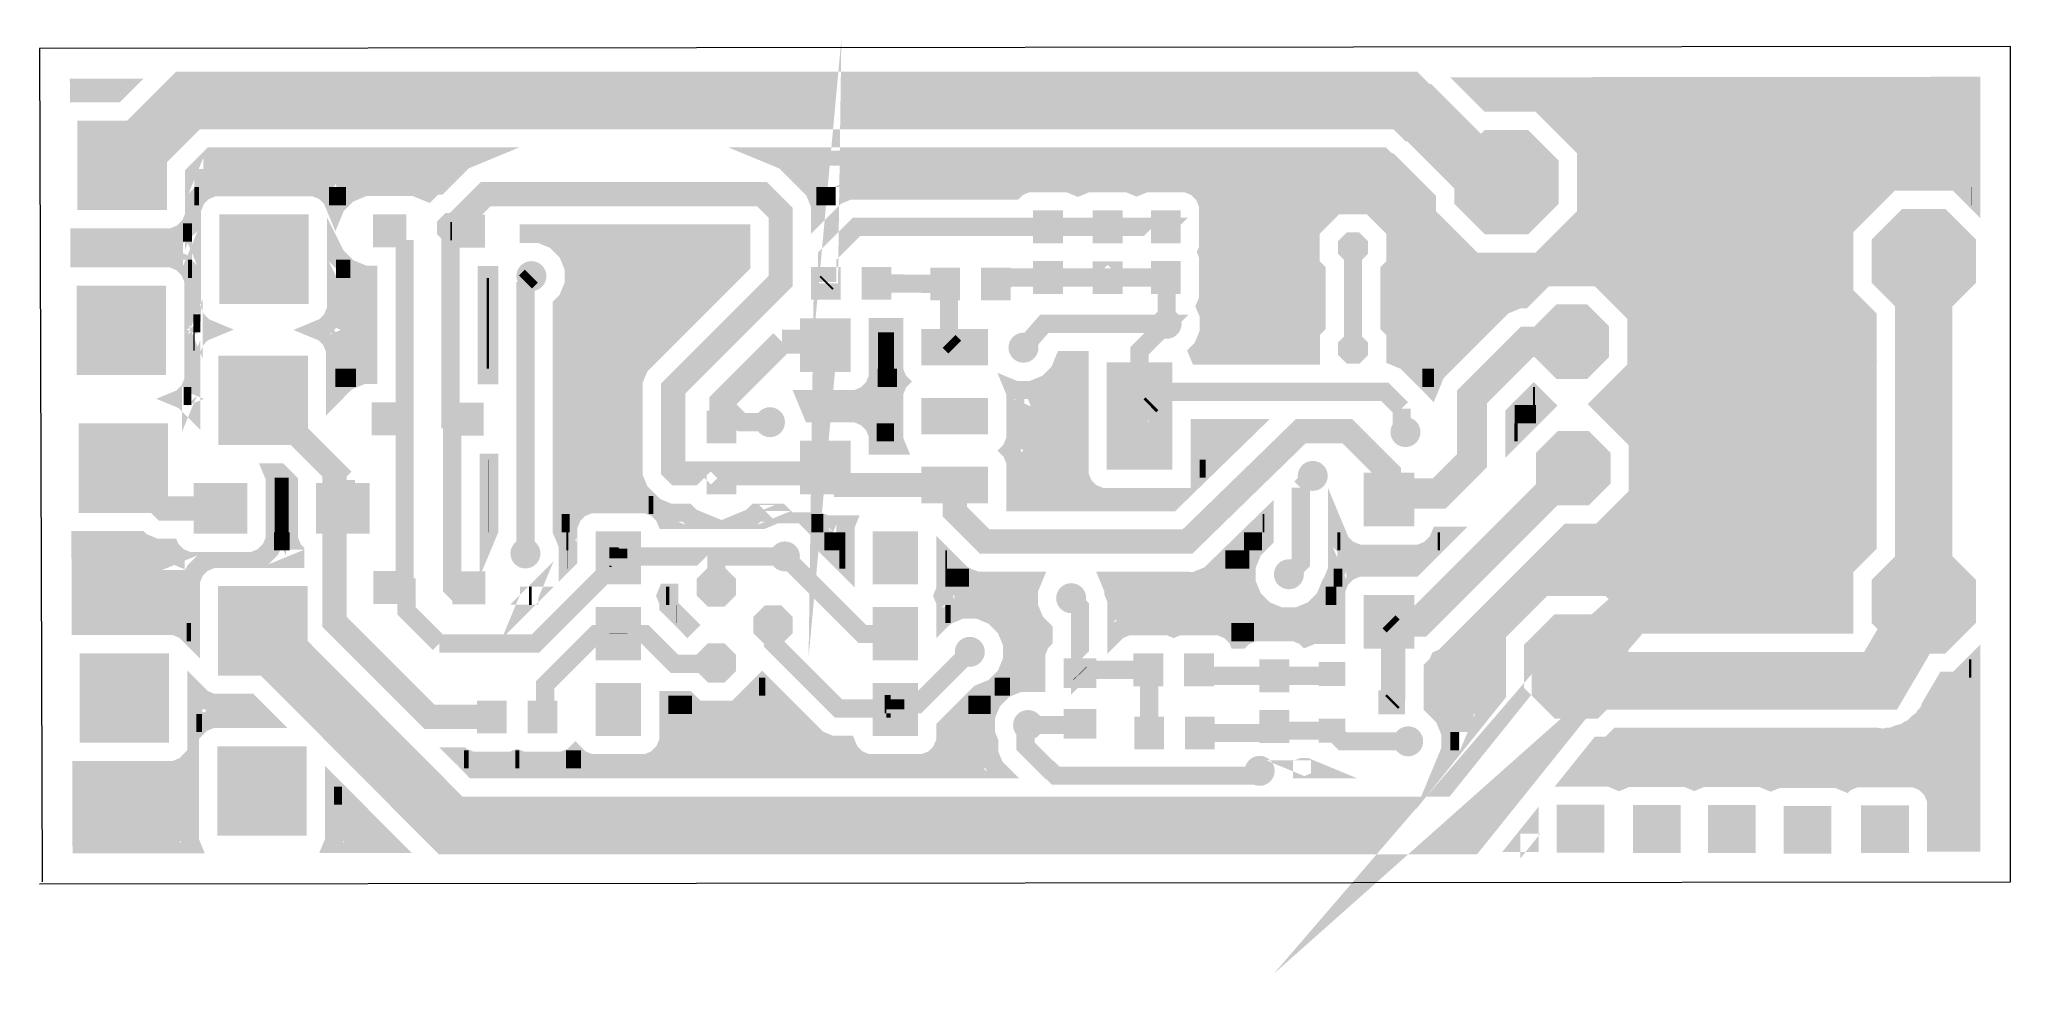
# Model space of a CAD drawing. Header units: millimetres. Extents: x 0.02 to 2.62, y 0.16 to 1.4.
import ezdxf

# ---------------------------------------------------------------- set-up
doc = ezdxf.new("R2010")
doc.units = ezdxf.units.MM
doc.layers.get('0').update_dxf_attribs({"linetype": 'CONTINUOUS', "lineweight": 0})
doc.layers.add('TRACTOR_BM', color=163, linetype='CONTINUOUS', lineweight=0)

# ---------------------------------------------------------------- blocks, each defined once
blk = doc.blocks.new('RECTANGLE_2')
blk.add_solid([(0.0196849606286, 0.0216549608625), (0.0196849606286, -0.0216549603589), (-0.0196849081029, 0.0216549608625), (-0.0196849081029, -0.0216549603589)])
blk = doc.blocks.new('RECTANGLE_4')
blk.add_solid([(0.0334649606163, 0.0354349608503), (0.0334649606163, -0.0354349603466), (-0.0334649080906, 0.0354349608503), (-0.0334649080906, -0.0354349603466)])
blk = doc.blocks.new('RECTANGLE_5')
blk.add_solid([(0.0440000262238, 0.0240000002305), (0.0440000262238, -0.0239999997269), (-0.0439999736981, 0.0240000002305), (-0.0439999736981, -0.0239999997269)])
blk = doc.blocks.new('RECTANGLE_6')
blk.add_solid([(0.0433049606076, 0.0708649345721), (0.0433049606076, -0.0708649340685), (-0.0433049080819, 0.0708649345721), (-0.0433049080819, -0.0708649340685)])
blk = doc.blocks.new('RECTANGLE_7')
blk.add_solid([(0.017714986877, 0.0157499739911), (0.017714986877, -0.0157499734875), (-0.0177149343513, 0.0157499739911), (-0.0177149343513, -0.0157499734875)])
blk = doc.blocks.new('RECTANGLE_8')
blk.add_solid([(0.0216549868735, 0.0196849346175), (0.0216549868735, -0.0196849341139), (-0.0216549343478, 0.0196849346175), (-0.0216549343478, -0.0196849341139)])
blk = doc.blocks.new('SQUARE_9')
blk.add_solid([(0.0590549868403, 0.0590549608293), (0.0590549868403, -0.0590549603257), (-0.0590549343146, 0.0590549608293), (-0.0590549343146, -0.0590549603257)])
blk = doc.blocks.new('CUSTOM_10')
for points in [[(-0.0259998687272, 0.0107695015546), (-0.0107694750399, 0.0259998952419), (0.0259999212529, 0.0107695015546), (0.0107695275656, 0.0259998952419)], [(-0.0259998687272, -0.010769501051), (-0.0259998687272, 0.0107695015546), (0.0259999212529, -0.010769501051), (0.0259999212529, 0.0107695015546)], [(-0.0107694750399, -0.0259998947382), (-0.0259998687272, -0.010769501051), (0.0107695275656, -0.0259998947382), (0.0259999212529, -0.010769501051)]]:
    blk.add_solid(points)
blk = doc.blocks.new('CUSTOM_13')
for points in [[(-0.0688998161957, 0.0285392653183), (-0.0285391863102, 0.0688998427103), (0.0688998687214, 0.0285392653183), (0.0285392913294, 0.0688998427103)], [(-0.0688998161957, 0.0285392128249), (-0.0688998161957, 0.0285392653183), (0.0688998687214, 0.0285392128249), (0.0688998687214, 0.0285392653183)], [(-0.0688998161957, -0.0285392123213), (-0.0688998161957, 0.0285392128249), (0.0688998687214, -0.0285392123213), (0.0688998687214, 0.0285392128249)], [(-0.0688997112088, -0.0285392648147), (-0.0688998161957, -0.0285392123213), (0.0688998687214, -0.0285392648147), (0.0688998687214, -0.0285392123213)], [(-0.0285392388037, -0.0688998422067), (-0.0688997112088, -0.0285392648147), (0.0285392388359, -0.0688998422067), (0.0688998687214, -0.0285392648147)]]:
    blk.add_solid(points)
blk = doc.blocks.new('CUSTOM_14')
for points in [[(-0.0492148293365, 0.0203855120447), (-0.0203854855301, 0.0492148558512), (0.0492148818622, 0.0203855120447), (0.0203854330689, 0.0492148558512)], [(-0.0492148293365, 0.0203854070579), (-0.0492148293365, 0.0203855120447), (0.0492148818622, 0.0203854070579), (0.0492148818622, 0.0203855120447)], [(-0.0492148293365, -0.0203854065542), (-0.0492148293365, 0.0203854070579), (0.0492148818622, -0.0203854065542), (0.0492148818622, 0.0203854070579)], [(-0.0492148293365, -0.0203855115411), (-0.0492148293365, -0.0203854065542), (0.0492148293688, -0.0203855115411), (0.0492148818622, -0.0203854065542)], [(-0.0203853805432, -0.0492148553475), (-0.0492148293365, -0.0203855115411), (0.0203855380558, -0.0492148553475), (0.0492148293688, -0.0203855115411)]]:
    blk.add_solid(points)
blk = doc.blocks.new('RECTANGLE_15')
blk.add_solid([(0.0299200262363, 0.0350400002207), (0.0299200262363, -0.0350399997171), (-0.0299199737106, 0.0350400002207), (-0.0299199737106, -0.0350399997171)])
blk = doc.blocks.new('RECTANGLE_16')
blk.add_solid([(0.0354349868613, 0.0334649346053), (0.0354349868613, -0.0334649341017), (-0.0354349343356, 0.0334649346053), (-0.0354349343356, -0.0334649341017)])
blk = doc.blocks.new('SQUARE_17')
blk.add_solid([(0.0315000262349, 0.0315000002239), (0.0315000262349, -0.0314999997202), (-0.0314999737092, 0.0315000002239), (-0.0314999737092, -0.0314999997202)])
blk = doc.blocks.new('ROUND_20')
h = blk.add_hatch(color=256)
edge = h.paths.add_edge_path(flags=0)
edge.add_arc((0, 0), 0.0198099737357, 0, 360)
blk = doc.blocks.new('CUSTOM_21')
for points in [[(-0.0198098949794, 0.008205564549), (-0.00820548554089, 0.0198099214941), (0.0198099475051, 0.008205564549), (0.00820559056003, 0.0198099214941)], [(-0.0198098949794, 0.00820551205556), (-0.0198098949794, 0.008205564549), (0.0198099475051, 0.00820551205556), (0.0198099475051, 0.008205564549)], [(-0.0198098949794, -0.00820551155192), (-0.0198098949794, 0.00820551205556), (0.0198099475051, -0.00820551155192), (0.0198099475051, 0.00820551205556)], [(-0.0198097899925, -0.00820556404536), (-0.0198098949794, -0.00820551155192), (0.0198099475051, -0.00820556404536), (0.0198099475051, -0.00820551155192)], [(-0.00820553803433, -0.0198099209904), (-0.0198097899925, -0.00820556404536), (0.00820553806659, -0.0198099209904), (0.0198099475051, -0.00820556404536)]]:
    blk.add_solid(points)

msp = doc.modelspace()

# ---------------------------------------------------------------- linework, layer by layer
at = {"layer": 'TRACTOR_BM'}
msp.add_lwpolyline([(0.01817, 0.28364), (2.62042999769, 0.286179999998), (2.62042999769, 1.38893999902), (0.01817, 1.38639999902), (0.0220000262433, 0.286179999998)], dxfattribs=at)
at = {"layer": 'TRACTOR_BM', "lineweight": 211}
for points, const_width in [([(1.05564002533, 0.994699999369), (1.05524002533, 0.990369973126), (1.05642002532, 1.0761999993)], 0.0319999999716), ([(0.128909999902, 1.23206997291), (0.214520026072, 1.31767999908), (1.8212099984, 1.31767999908), (1.83734999838, 1.3015399991), (1.83972002463, 1.3015399991), (1.93922002454, 1.20202997294), (1.95496999828, 1.20979999918)], 0.0759999999325), ([(0.12670002615, 1.33449999907), (0.0703499999537, 1.33444997282), (0.0703800262004, 1.32712997283), (0.119320026157, 1.32712997283), (0.12670002615, 1.33449999907)], 0.0239999999787), ([(1.94218999829, 0.533839999778), (1.94218999829, 0.613879999707), (2.00364002448, 0.675329973406), (2.09054002441, 0.675329973406), (2.14034002436, 0.625539999696), (2.40086002413, 0.625539999696), (2.40086002413, 0.699709973384), (2.43174999786, 0.730609973356), (2.43174999786, 1.03112997309), (2.40086002413, 1.06201999931), (2.40086002413, 1.14891999923), (2.46230002408, 1.21036997293), (2.549200024, 1.21036997293), (2.56842999774, 1.19114997295), (2.56842999774, 1.33688997282), (1.90966002457, 1.33623999907), (1.93120002455, 1.31469999908), (1.99842002449, 1.31469999908), (2.05986002443, 1.25324997289), (2.05986002443, 1.16634997297), (1.99842002449, 1.10490997302), (1.91152002457, 1.10490997302), (1.85006999837, 1.16634997297), (1.85006999837, 1.18652997295), (1.79946999842, 1.23712997291), (1.79544002467, 1.23879999915), (1.79056002467, 1.24367999915), (0.988080025386, 1.24367999915), (1.00146002537, 1.23813999915), (1.01608002536, 1.22350997292), (1.04088999909, 1.19870997294), (1.04880002533, 1.1795999992), (1.04880002533, 1.17062997297), (1.06970002531, 1.19151999919), (1.0873400253, 1.19882997294), (1.3053800251, 1.19882997294), (1.30954999885, 1.20299999918), (1.32278002509, 1.20848997293), (1.37646999879, 1.20848997293), (1.38910002503, 1.20325999918), (1.40152002502, 1.20839999918), (1.45520999872, 1.20839999918), (1.46672002496, 1.20363999918), (1.47848002495, 1.20850997293), (1.5321800249, 1.20850997293), (1.54540999864, 1.20302997294), (1.55552999864, 1.19290997295), (1.56102002488, 1.1796799992), (1.56102002488, 1.12204997301), (1.55908999863, 1.11739999926), (1.56102002488, 1.11274997302), (1.56102002488, 1.05511999932), (1.55714002488, 1.04576997308), (1.56206002488, 1.03389999933), (1.56206002488, 1.01168997311), (1.55356999864, 0.991179999372), (1.54738999864, 0.984999999377), (1.54904002489, 0.981029973134), (1.69666002476, 0.981029973134), (1.69666002476, 1.01299999935), (1.70432002475, 1.0206499731), (1.70432002475, 1.09264997304), (1.69650002476, 1.10045999927), (1.69650002476, 1.14669999923), (1.72920002473, 1.17938997296), (1.77542999844, 1.17938997296), (1.80812999841, 1.14669999923), (1.80812999841, 1.10045999927), (1.80030999842, 1.09264997304), (1.80030999842, 1.0209699731), (1.80828002466, 1.01299999935), (1.80828002466, 0.979249973136), (1.8216299984, 0.973719999387), (1.84368002463, 0.951679999407), (1.85470999837, 0.940639999417), (1.86192999836, 0.958059999401), (1.8776800246, 0.973809973141), (1.95052002453, 1.04664997308), (1.97110002451, 1.05516997307), (1.97668002451, 1.05516997307), (2.00588999824, 1.08438997304), (2.07648002442, 1.08438997304), (2.12640002437, 1.03446997309), (2.12640002437, 0.963879999396), (2.07920999817, 0.916689973191), (2.12836999813, 0.867539999482), (2.12836999813, 0.796949973298), (2.07844999817, 0.747029973342), (2.03714002445, 0.747029973342), (1.87250999835, 0.582409973488), (1.86632002461, 0.579839999737), (1.86374999836, 0.573629973496), (1.85746002461, 0.567339999748), (1.85746002461, 0.518229973545), (1.8724600246, 0.503229973558), (1.88096002459, 0.482719999823), (1.88096002459, 0.460509973596), (1.87844999835, 0.454459999848), (1.94218999829, 0.533839999778)], 0.0239999999787), ([(1.91068002457, 1.33522997282), (2.56842999774, 1.33522997282)], 0.0239999999787), ([(2.56842999774, 1.31123999909), (2.00186999824, 1.31123999909)], 0.0239999999787), ([(2.02586002446, 1.28725999911), (2.56842999774, 1.28725999911)], 0.0239999999787), ([(2.56842999774, 1.26326997288), (2.0498499982, 1.26326997288)], 0.0239999999787), ([(0.128909999902, 1.23206997291), (0.12742002615, 1.23206997291)], 0.0759999999325), ([(0.408929999653, 1.17628997296), (0.409740025899, 1.17823999921), (0.426000025885, 1.19449999919), (0.447249999619, 1.20329999918), (0.51386999956, 1.20329999918), (0.530760025792, 1.19630997294), (0.539669999537, 1.20521999918), (0.545060025779, 1.20521999918), (0.57798002575, 1.23813999915), (0.591349999491, 1.24367999915), (0.245169999798, 1.24367999915), (0.222480026065, 1.22097999917), (0.222480026065, 1.18126997296), (0.225100026063, 1.1875999992), (0.235220026054, 1.19772997294), (0.248460026042, 1.20320997294), (0.380889999678, 1.20320997294), (0.394120025913, 1.19772997294), (0.404249999657, 1.1875999992), (0.408929999653, 1.17628997296)], 0.0239999999787), ([(0.580749999501, 1.2392899729), (0.240780026049, 1.2392899729)], 0.0239999999787), ([(0.998680025376, 1.2392899729), (1.79494999842, 1.2392899729)], 0.0239999999787), ([(2.05986002443, 1.2392899729), (2.56842999774, 1.2392899729)], 0.0239999999787), ([(0.55514002577, 1.21529999917), (0.222480026065, 1.21529999917)], 0.0239999999787), ([(1.82130002465, 1.21529999917), (1.02428999911, 1.21529999917)], 0.0239999999787), ([(2.56842999774, 1.21529999917), (2.05986002443, 1.21529999917)], 0.0239999999787), ([(0.222480026065, 1.19131999919), (0.228809999813, 1.19131999919)], 0.0239999999787), ([(0.400529999661, 1.19131999919), (0.422809999641, 1.19131999919)], 0.0239999999787), ([(0.562789999516, 1.14499999924), (0.562789999516, 1.14940997298), (0.607429999477, 1.19405999919), (0.9720000254, 1.19405999919), (0.996800025378, 1.16924997297), (0.996800025378, 1.07948997305), (0.854680025504, 0.93735999942), (0.854680025504, 0.831059999514), (0.860329999252, 0.825409973272), (0.924529999195, 0.825409973272), (0.918629999201, 0.819509973278), (0.916800025449, 0.817679999526)], 0.0319999999716), ([(1.04394999909, 1.19131999919), (1.06948999907, 1.19131999919)], 0.0239999999787), ([(1.84528002462, 1.19131999919), (1.55618999863, 1.19131999919)], 0.0239999999787), ([(2.05986002443, 1.19131999919), (2.44324999785, 1.19131999919)], 0.0239999999787), ([(2.56842999774, 1.19131999919), (2.56826002398, 1.19131999919)], 0.0239999999787), ([(1.56102002488, 1.16732997297), (1.71712999849, 1.16732997297)], 0.0239999999787), ([(1.78750002468, 1.16732997297), (1.85006999837, 1.16732997297)], 0.0239999999787), ([(2.41926002411, 1.16732997297), (2.05986002443, 1.16732997297)], 0.0239999999787), ([(0.219620026068, 1.15894997298), (0.21700002607, 1.15261999923), (0.206869999832, 1.14249999924), (0.193640026091, 1.13701999924), (0.0710400261998, 1.13701999924), (0.0711400261997, 1.10922997302), (0.192649999845, 1.10922997302), (0.20588002608, 1.10374997303), (0.216000026071, 1.09362997303), (0.219620026068, 1.08489999929), (0.219620026068, 1.15894997298)], 0.0239999999787), ([(0.219620026068, 1.14334997299), (0.207720026078, 1.14334997299)], 0.0239999999787), ([(0.445280025868, 0.955269973157), (0.42402999964, 0.946469973165), (0.4086200259, 0.931049973178), (0.4086200259, 0.987979999375), (0.403129999658, 1.00120997312), (0.393009999667, 1.01133999935), (0.384829999674, 1.0147299731), (0.394120025913, 1.01857999935), (0.404249999657, 1.02869999934), (0.409729999652, 1.04193999933), (0.409729999652, 1.11276997302), (0.409740025899, 1.11274997302), (0.426000025885, 1.09647999928), (0.447249999619, 1.08767999929), (0.452400025861, 1.08767999929), (0.452400025861, 0.955269973157), (0.445280025868, 0.955269973157)], 0.0239999999787), ([(0.50236999957, 1.14548997299), (0.458749999609, 1.14548997299)], 0.0436199999613), ([(0.500400025819, 0.897459999455), (0.500400025819, 1.14548997299), (0.50236999957, 1.14548997299)], 0.0239999999787), ([(0.606409999478, 1.14499999924), (0.562789999516, 1.14499999924)], 0.0436199999613), ([(0.560820025765, 1.14499999924), (0.560820025765, 0.896959999455), (0.563180025763, 0.896959999455), (0.563180025763, 0.674129973407), (0.575540025752, 0.661769973418)], 0.0239999999787), ([(0.560820025765, 1.14499999924), (0.562789999516, 1.14499999924)], 0.0239999999787), ([(0.715609999381, 0.730749973356), (0.715609999381, 0.711059999621), (0.71650999938, 0.71195999962), (0.71650999938, 0.755939999581), (0.721989999375, 0.769169973322), (0.732120025613, 0.77929999956), (0.745349999354, 0.784779999555), (0.819520025535, 0.784779999555), (0.832749999277, 0.77929999956), (0.842869999268, 0.769169973322), (0.845140025513, 0.763709973327), (0.887300025475, 0.763709973327), (0.878549999236, 0.767329973324), (0.872469999242, 0.773409973318), (0.849980025508, 0.773409973318), (0.830869999278, 0.781329973311), (0.82522002553, 0.786979999553), (0.810589999296, 0.801609973293), (0.80268002555, 0.820719999523), (0.80268002555, 0.947709973164), (0.810589999296, 0.966819999393), (0.944800025424, 1.10102997303), (0.944800025424, 1.14205999924), (0.664220025673, 1.14205999924), (0.664220025673, 1.14159999924), (0.678769999414, 1.14159999924), (0.699280025642, 1.13309999925), (0.714980025628, 1.11739999926), (0.723480025621, 1.09688997303), (0.723480025621, 1.07468997305), (0.714980025628, 1.05416997307), (0.707800025634, 1.04697999932), (0.707800025634, 0.749599999586), (0.715609999381, 0.730749973356)], 0.0239999999787), ([(1.05822002532, 1.07799999929), (1.05822002532, 1.11216997302), (1.09688999904, 1.15082997298), (1.34962999882, 1.15082997298), (1.34970999882, 1.15074997298), (1.42836999875, 1.15074997298), (1.42848002499, 1.15085999923), (1.50532999868, 1.15085999923), (1.50522002493, 1.15074997298)], 0.0239999999787), ([(1.42828999875, 1.15082997298), (1.42836999875, 1.15074997298)], 0.0239999999787), ([(1.56102002488, 1.14334997299), (1.69650002476, 1.14334997299)], 0.0239999999787), ([(1.8730800246, 1.14334997299), (1.80812999841, 1.14334997299)], 0.0239999999787), ([(2.03686002445, 1.14334997299), (2.40086002413, 1.14334997299)], 0.0239999999787), ([(0.219620026068, 1.11935999926), (0.0711000261997, 1.11935999926)], 0.0239999999787), ([(0.944800025424, 1.11935999926), (0.71302002563, 1.11935999926)], 0.0239999999787), ([(1.69650002476, 1.11935999926), (1.55990002488, 1.11935999926)], 0.0239999999787), ([(1.75230999846, 1.12357999925), (1.75230999846, 1.00003999936), (1.75246999846, 0.989879999373)], 0.0239999999787), ([(1.80812999841, 1.11935999926), (1.89706002458, 1.11935999926)], 0.0239999999787), ([(2.50574999779, 1.10546997302), (2.50574999779, 0.656259999669), (2.47818999782, 0.601429973471), (2.44876999784, 0.551539999762), (2.02582999822, 0.551539999762)], 0.0759999999325), ([(2.40086002413, 1.11935999926), (2.01286999823, 1.11935999926)], 0.0239999999787), ([(0.214249999826, 1.09537999928), (0.219620026068, 1.09537999928)], 0.0239999999787), ([(0.428680025882, 1.09537999928), (0.409729999652, 1.09537999928)], 0.0239999999787), ([(0.608820025722, 0.954779999404), (0.61180002572, 0.954779999404), (0.61180002572, 1.08717999929), (0.608820025722, 1.08717999929), (0.608820025722, 0.954779999404)], 0.0239999999787), ([(0.659800025677, 1.07790997305), (0.667669999423, 1.08578997304)], 0.0239999999787), ([(0.723480025621, 1.09537999928), (0.939149999182, 1.09537999928)], 0.0239999999787), ([(1.50624999868, 1.02279999934), (1.50624999868, 1.08300997304), (1.50532999868, 1.08392997304), (1.42848002499, 1.08392997304), (1.42836999875, 1.08381999929), (1.42828999875, 1.08389999929), (1.34962999882, 1.08389999929), (1.34970999882, 1.08381999929), (1.30038002511, 1.08381999929), (1.28082999888, 1.07540997305)], 0.0239999999787), ([(1.56102002488, 1.09537999928), (1.70158999851, 1.09537999928)], 0.0239999999787), ([(2.40086002413, 1.09537999928), (1.80304002466, 1.09537999928)], 0.0239999999787), ([(0.409729999652, 1.07138997305), (0.452400025861, 1.07138997305)], 0.0239999999787), ([(0.608820025722, 1.07138997305), (0.61180002572, 1.07138997305)], 0.0239999999787), ([(0.659800025677, 1.07790997305), (0.659800025677, 0.719649973366)], 0.0239999999787), ([(0.915169999204, 1.07138997305), (0.722120025622, 1.07138997305)], 0.0239999999787), ([(1.05822002532, 1.07799999929), (1.05642002532, 1.0761999993)], 0.0239999999787), ([(1.21902002518, 0.999529973118), (1.21902002518, 1.07028997305), (1.21390002519, 1.07540997305), (1.12334999902, 1.0761999993)], 0.0239999999787), ([(1.56102002488, 1.07138997305), (1.70432002475, 1.07138997305)], 0.0239999999787), ([(1.80030999842, 1.07138997305), (1.99288999825, 1.07138997305)], 0.0239999999787), ([(2.08948002441, 1.07138997305), (2.40086002413, 1.07138997305)], 0.0239999999787), ([(0.221480026066, 1.03742997308), (0.221480026066, 0.995169973122), (0.223989999817, 1.00120997312), (0.234109999808, 1.01133999935), (0.2434099998, 1.0151899731), (0.235220026054, 1.01857999935), (0.225100026063, 1.02869999934), (0.221480026066, 1.03742997308)], 0.0239999999787), ([(0.452400025861, 1.04740997308), (0.409729999652, 1.04740997308)], 0.0239999999787), ([(0.61180002572, 1.04740997308), (0.608820025722, 1.04740997308)], 0.0239999999787), ([(0.708220025634, 1.04740997308), (0.891180025472, 1.04740997308)], 0.0239999999787), ([(1.70432002475, 1.04740997308), (1.55782002488, 1.04740997308)], 0.0239999999787), ([(1.95234002453, 1.04740997308), (1.80030999842, 1.04740997308)], 0.0239999999787), ([(2.41546999787, 1.04740997308), (2.11346002439, 1.04740997308)], 0.0239999999787), ([(0.221480026066, 1.02341999934), (0.230380026058, 1.02341999934)], 0.0239999999787), ([(0.398960025909, 1.02341999934), (0.452400025861, 1.02341999934)], 0.0239999999787), ([(0.608820025722, 1.02341999934), (0.61180002572, 1.02341999934)], 0.0239999999787), ([(0.867200025493, 1.02341999934), (0.707800025634, 1.02341999934)], 0.0239999999787), ([(0.998380025376, 0.999169973118), (0.918629999201, 0.919419999436), (0.918629999201, 0.886439999465), (0.916800025449, 0.88460997322)], 0.0319999999716), ([(1.04828999909, 0.983429973132), (1.05564002533, 0.994699999369), (1.05116999908, 0.999169973118), (0.998380025376, 0.999169973118)], 0.0319999999716), ([(1.12510002526, 0.861999999487), (1.14980002524, 0.861999999487), (1.146549999, 0.86983999948), (1.146549999, 0.932159999424), (1.15202999899, 0.945399999412), (1.15314002524, 0.946499999412), (1.15202999899, 0.947609973164), (1.146549999, 0.960839999399), (1.146549999, 1.0185499731), (1.12510002526, 1.0185499731), (1.12510002526, 0.95210997316), (1.11962002527, 0.938879999418), (1.10948999903, 0.928749973181), (1.09626002529, 0.923269973185), (1.0304499991, 0.923269973185), (1.03812999909, 0.904719999449), (1.09626002529, 0.904719999449), (1.10948999903, 0.899239999453), (1.11962002527, 0.889109973216), (1.12510002526, 0.875879999474), (1.12510002526, 0.861999999487)], 0.0239999999787), ([(1.47056002496, 0.922399999433), (1.47056002496, 0.987099999375), (1.50624999868, 1.02279999934), (1.34482999882, 1.02279999934), (1.31728002509, 0.991299999372)], 0.0239999999787), ([(1.56206002488, 1.02341999934), (1.70432002475, 1.02341999934)], 0.0239999999787), ([(1.79976002466, 0.790869973303), (1.80766999841, 0.798779999543), (1.86608999836, 0.798779999543), (1.90940002457, 0.842089973257), (1.90940002457, 0.926339999429), (1.9822400245, 0.999169973118), (2.0411899982, 0.999169973118)], 0.0399999999645), ([(1.80030999842, 1.02341999934), (1.92728999831, 1.02341999934)], 0.0239999999787), ([(2.12640002437, 1.02341999934), (2.43174999786, 1.02341999934)], 0.0239999999787), ([(0.223249999818, 0.999439999364), (0.221480026066, 0.999439999364)], 0.0239999999787), ([(0.452400025861, 0.999439999364), (0.403869999658, 0.999439999364)], 0.0239999999787), ([(0.61180002572, 0.999439999364), (0.608820025722, 0.999439999364)], 0.0239999999787), ([(0.707800025634, 0.999439999364), (0.843209999268, 0.999439999364)], 0.0239999999787), ([(1.146549999, 0.999439999364), (1.12510002526, 0.999439999364)], 0.0239999999787), ([(1.21902002518, 0.999529973118), (1.22654999893, 0.991999999371)], 0.0239999999787), ([(1.69666002476, 0.999439999364), (1.55698999863, 0.999439999364)], 0.0239999999787), ([(1.90330002457, 0.999439999364), (1.80828002466, 0.999439999364)], 0.0239999999787), ([(2.43174999786, 0.999439999364), (2.12640002437, 0.999439999364)], 0.0239999999787), ([(2.02582999822, 0.551539999762), (2.0470899982, 0.570429973499), (2.02632999822, 0.54630997352), (2.02632999822, 0.520429973543), (1.89798002458, 0.360589973685), (0.560980025765, 0.360589973685), (0.321209999731, 0.601539999718), (0.321209999731, 0.609289973464), (0.313120025985, 0.617379999704)], 0.0759999999325), ([(0.4086200259, 0.975449973139), (0.452400025861, 0.975449973139)], 0.0239999999787), ([(0.436089999629, 0.95146997316), (0.4086200259, 0.95146997316)], 0.0239999999787), ([(0.608820025722, 0.975449973139), (0.61180002572, 0.975449973139)], 0.0239999999787), ([(0.819229999289, 0.975449973139), (0.707800025634, 0.975449973139)], 0.0239999999787), ([(0.707800025634, 0.95146997316), (0.804229999302, 0.95146997316)], 0.0239999999787), ([(1.15042999899, 0.95146997316), (1.12482999902, 0.95146997316)], 0.0239999999787), ([(1.12510002526, 0.975449973139), (1.146549999, 0.975449973139)], 0.0239999999787), ([(1.39124999878, 0.974799999386), (1.3708499988, 0.974799999386), (1.3645899988, 0.9596799994), (1.34888999882, 0.943979999414), (1.32838002508, 0.935489973175), (1.30616999886, 0.935489973175), (1.30496999886, 0.935989973174), (1.30654999886, 0.932159999424), (1.30654999886, 0.86983999948), (1.30106999886, 0.856609973245), (1.29996002511, 0.855499999492), (1.30106999886, 0.854399999493), (1.30654999886, 0.841159999505), (1.30654999886, 0.787389973306), (1.51268002492, 0.787389973306), (1.51960002491, 0.794139999547), (1.42008999876, 0.794139999547), (1.40686002501, 0.799619999542), (1.39672999878, 0.809739999533), (1.39124999878, 0.822979999521), (1.39124999878, 0.974799999386)], 0.0239999999787), ([(1.35636999881, 0.95146997316), (1.39124999878, 0.95146997316)], 0.0239999999787), ([(1.81746002465, 0.975449973139), (1.87932002459, 0.975449973139)], 0.0239999999787), ([(1.85920002461, 0.95146997316), (1.84388999838, 0.95146997316)], 0.0239999999787), ([(2.43174999786, 0.95146997316), (2.11398999814, 0.95146997316)], 0.0239999999787), ([(2.12640002437, 0.975449973139), (2.43174999786, 0.975449973139)], 0.0239999999787), ([(0.218509999822, 0.94076997317), (0.216000026071, 0.934729973175), (0.20588002608, 0.924599999431), (0.203860026082, 0.923769973185), (0.208509999831, 0.921839999433), (0.218509999822, 0.911849973196), (0.218509999822, 0.94076997317)], 0.0239999999787), ([(0.218509999822, 0.927479999428), (0.208749999831, 0.927479999428)], 0.0239999999787), ([(0.418849999644, 0.81646997328), (0.407829999654, 0.827499999517), (0.313560025984, 0.921759999433)], 0.0319999999716), ([(0.80268002555, 0.927479999428), (0.707800025634, 0.927479999428)], 0.0239999999787), ([(1.10642002528, 0.927479999428), (1.146549999, 0.927479999428)], 0.0239999999787), ([(1.39124999878, 0.927479999428), (1.30654999886, 0.927479999428)], 0.0239999999787), ([(1.8164899984, 0.910979999443), (1.79444002467, 0.933029973177), (1.49720002493, 0.933029973177), (1.48408002495, 0.919919999435), (1.48408002495, 0.914529973193), (1.47056002496, 0.900999999452), (1.47056002496, 0.922399999433), (1.47646002495, 0.916499999438)], 0.0239999999787), ([(1.99104999825, 0.928799999427), (1.96540002452, 0.90313999945), (1.96540002452, 0.874999999475), (2.00512999824, 0.91471999944), (1.99104999825, 0.928799999427)], 0.0239999999787), ([(1.9897400245, 0.927479999428), (1.99236999825, 0.927479999428)], 0.0239999999787), ([(2.09000002441, 0.927479999428), (2.43174999786, 0.927479999428)], 0.0239999999787), ([(0.456780025857, 0.897459999455), (0.500400025819, 0.897459999455)], 0.0436199999613), ([(0.560820025765, 0.896959999455), (0.604440025726, 0.896959999455)], 0.0436199999613), ([(0.707800025634, 0.903489973203), (0.80268002555, 0.903489973203)], 0.0239999999787), ([(0.918629999201, 0.919419999436), (0.945180025424, 0.892869973212), (0.982629999144, 0.892869973212)], 0.0239999999787), ([(1.146549999, 0.903489973203), (1.09922002529, 0.903489973203)], 0.0239999999787), ([(1.30654999886, 0.903489973203), (1.39124999878, 0.903489973203)], 0.0239999999787), ([(1.48408002495, 0.914529973193), (1.48684002494, 0.917279999437)], 0.0239999999787), ([(1.8216099984, 0.879879999471), (1.8164899984, 0.884999999466), (1.8164899984, 0.910979999443)], 0.0239999999787), ([(1.99390002449, 0.903489973203), (1.96574999827, 0.903489973203)], 0.0239999999787), ([(2.43174999786, 0.903489973203), (2.09240999816, 0.903489973203)], 0.0239999999787), ([(0.546020025778, 0.600749973472), (0.502760025816, 0.64399999968), (0.502760025816, 0.674629973406), (0.500400025819, 0.674629973406), (0.500400025819, 0.897459999455)], 0.0239999999787), ([(0.80268002555, 0.879509973224), (0.707800025634, 0.879509973224)], 0.0239999999787), ([(1.06710999907, 0.809999999533), (1.22654999893, 0.809999999533), (1.22654999893, 0.774939999564), (1.26608999889, 0.735389973352), (1.53380999865, 0.735389973352), (1.68342002477, 0.88105999947), (1.74482999847, 0.88105999947), (1.79976002466, 0.826139999518), (1.79976002466, 0.790869973303)], 0.0319999999716), ([(1.12360002527, 0.879509973224), (1.146549999, 0.879509973224)], 0.0239999999787), ([(1.39124999878, 0.879509973224), (1.30654999886, 0.879509973224)], 0.0239999999787), ([(1.54986002489, 0.823599999521), (1.54986002489, 0.885029973219), (1.61294999858, 0.885029973219), (1.54986002489, 0.823599999521)], 0.0239999999787), ([(1.60728002484, 0.879509973224), (1.54986002489, 0.879509973224)], 0.0239999999787), ([(1.96540002452, 0.879509973224), (1.96990999827, 0.879509973224)], 0.0239999999787), ([(2.11640002438, 0.879509973224), (2.43174999786, 0.879509973224)], 0.0239999999787), ([(0.707800025634, 0.855519999492), (0.80268002555, 0.855519999492)], 0.0239999999787), ([(1.29998002511, 0.855519999492), (1.39124999878, 0.855519999492)], 0.0239999999787), ([(1.54986002489, 0.855519999492), (1.58264999861, 0.855519999492)], 0.0239999999787), ([(2.43174999786, 0.855519999492), (2.12836999813, 0.855519999492)], 0.0239999999787), ([(0.257429999788, 0.779089973313), (0.182229999854, 0.779089973313), (0.129060026148, 0.832269973266)], 0.0319999999716), ([(0.306789999744, 0.712429973373), (0.3558299997, 0.712429973373), (0.3558299997, 0.722309973364), (0.35290002595, 0.725239999608), (0.347420025954, 0.738469973349), (0.347420025954, 0.814369973282), (0.335080025965, 0.826709973271), (0.325969999727, 0.826709973271), (0.328869999724, 0.819719999524), (0.328869999724, 0.738469973349), (0.323389999729, 0.725239999608), (0.313260025985, 0.71510997337), (0.306789999744, 0.712429973373)], 0.0239999999787), ([(0.407829999654, 0.827499999517), (0.407829999654, 0.629089973447), (0.533129999543, 0.503789973558), (0.615440025716, 0.503789973558)], 0.0319999999716), ([(0.61180002572, 0.749599999586), (0.61180002572, 0.83914997326), (0.61118002572, 0.83914997326), (0.61118002572, 0.748119999588), (0.61180002572, 0.749599999586)], 0.0239999999787), ([(0.61180002572, 0.831539999514), (0.61118002572, 0.831539999514)], 0.0239999999787), ([(0.80268002555, 0.831539999514), (0.707800025634, 0.831539999514)], 0.0239999999787), ([(0.91562002545, 0.816499999527), (0.918629999201, 0.819509973278), (0.916129999203, 0.822009973275)], 0.0319999999716), ([(0.924529999195, 0.825409973272), (1.04776002533, 0.825409973272), (1.05564002533, 0.833289973265)], 0.0319999999716), ([(1.06710999907, 0.809999999533), (1.05564002533, 0.833289973265)], 0.0239999999787), ([(1.39124999878, 0.831539999514), (1.30654999886, 0.831539999514)], 0.0239999999787), ([(1.54986002489, 0.831539999514), (1.55802002488, 0.831539999514)], 0.0239999999787), ([(1.68342002477, 0.806259999536), (1.69916999851, 0.822009973275)], 0.0239999999787), ([(2.0431499982, 0.832239999513), (1.84078999838, 0.629879999693), (1.80018999842, 0.629879999693), (1.79976002466, 0.629449973446)], 0.0399999999645), ([(2.12836999813, 0.831539999514), (2.43174999786, 0.831539999514)], 0.0239999999787), ([(0.347420025954, 0.807549973288), (0.328869999724, 0.807549973288)], 0.0239999999787), ([(0.418849999644, 0.81646997328), (0.418849999644, 0.779089973313)], 0.0319999999716), ([(0.61180002572, 0.807549973288), (0.61118002572, 0.807549973288)], 0.0239999999787), ([(0.707800025634, 0.807549973288), (0.808129999299, 0.807549973288)], 0.0239999999787), ([(1.30654999886, 0.807549973288), (1.39892002502, 0.807549973288)], 0.0239999999787), ([(1.68342002477, 0.806259999536), (1.68342002477, 0.707829973377), (1.66766999854, 0.692089973391)], 0.0239999999787), ([(2.43174999786, 0.807549973288), (2.12836999813, 0.807549973288)], 0.0239999999787), ([(0.328869999724, 0.783569973309), (0.347420025954, 0.783569973309)], 0.0239999999787), ([(0.61180002572, 0.783569973309), (0.61118002572, 0.783569973309)], 0.0239999999787), ([(0.742429999357, 0.783569973309), (0.707800025634, 0.783569973309)], 0.0239999999787), ([(0.822440025533, 0.783569973309), (0.82862999928, 0.783569973309)], 0.0239999999787), ([(0.99758999913, 0.771519999567), (0.995700025379, 0.773409973318), (0.964780025406, 0.773409973318), (0.958709999165, 0.767329973324), (0.949949999173, 0.763709973327), (0.9723600254, 0.763709973327), (0.991209999136, 0.771519999567), (0.99758999913, 0.771519999567)], 0.0239999999787), ([(1.72278999849, 0.679329973402), (1.71498002474, 0.660469973419), (1.69928002475, 0.644769973433), (1.67876999853, 0.636279999687), (1.65656999855, 0.636279999687), (1.63604999856, 0.644769973433), (1.62036002482, 0.660469973419), (1.61186002483, 0.680979999647), (1.61186002483, 0.703189973381), (1.62036002482, 0.723699999609), (1.63542002481, 0.738759999596), (1.63542002481, 0.761749973329), (1.57032999862, 0.698379999632), (1.56326999863, 0.691309973391), (1.56292999863, 0.691169973391), (1.56268002488, 0.690919999638), (1.55338999864, 0.687219999642), (1.54414999865, 0.683389973398), (1.54378999865, 0.683389973398), (1.54346002489, 0.683259999645), (1.5334600249, 0.683389973398), (1.43122999875, 0.683389973398), (1.43608002499, 0.671689973409), (1.43608002499, 0.667689973412), (1.43986999874, 0.658539999667), (1.43986999874, 0.616049973458), (1.44194999874, 0.618129973456), (1.45518002497, 0.623609973451), (1.50886999868, 0.623609973451), (1.51548999867, 0.620869973454), (1.52210999866, 0.623609973451), (1.57580002486, 0.623609973451), (1.58902999861, 0.618129973456), (1.59916002484, 0.608009973465), (1.59996002484, 0.606089973467), (1.60430999859, 0.606089973467), (1.60848999859, 0.61025999971), (1.62172002482, 0.615739999705), (1.67540999853, 0.615739999705), (1.68864002476, 0.61025999971), (1.69050002476, 0.608399999712), (1.69966999851, 0.612199999708), (1.73030002473, 0.612199999708), (1.73030002473, 0.672039999655), (1.73578002472, 0.685279999643), (1.74590002471, 0.695399999634), (1.7591400247, 0.70087999963), (1.83260002464, 0.70087999963), (1.87448999835, 0.742779999592), (1.86694999836, 0.742779999592), (1.86374999836, 0.735039999599), (1.85362002462, 0.724919999608), (1.84038999838, 0.719439999613), (1.7591400247, 0.719439999613), (1.74590002471, 0.724919999608), (1.73578002472, 0.735039999599), (1.73142002473, 0.745569973343), (1.73142002473, 0.698289973385), (1.72410999849, 0.680639999648), (1.72278999849, 0.679329973402)], 0.0239999999787), ([(2.11498999814, 0.783569973309), (2.43174999786, 0.783569973309)], 0.0239999999787), ([(0.347420025954, 0.759579999577), (0.328869999724, 0.759579999577)], 0.0239999999787), ([(0.61180002572, 0.759579999577), (0.61118002572, 0.759579999577)], 0.0239999999787), ([(0.707800025634, 0.759579999577), (0.718020025625, 0.759579999577)], 0.0239999999787), ([(1.0822600253, 0.70364997338), (1.0822600253, 0.755939999581), (1.08310999905, 0.757999999579), (1.05676999908, 0.757999999579), (1.04746999909, 0.761849973329), (1.03510002534, 0.761849973329), (1.04962999908, 0.747319999588), (1.05744002532, 0.728469973358), (1.0822600253, 0.70364997338)], 0.0239999999787), ([(1.05294999908, 0.759579999577), (1.0373699991, 0.759579999577)], 0.0239999999787), ([(1.63318999857, 0.759579999577), (1.63542002481, 0.759579999577)], 0.0239999999787), ([(2.43174999786, 0.759579999577), (2.09100002441, 0.759579999577)], 0.0239999999787), ([(0.218069999823, 0.61013999971), (0.218069999823, 0.683589973398), (0.223549999818, 0.696829973386), (0.233669999809, 0.706949973377), (0.24014002605, 0.709629973375), (0.214840026072, 0.709629973375), (0.201609999837, 0.71510997337), (0.191480026093, 0.725239999608), (0.190709999847, 0.72708997336), (0.171889999864, 0.72708997336), (0.152780026127, 0.735009973353), (0.150580026129, 0.737209973351), (0.0724299999518, 0.737209973351), (0.0728299999515, 0.623859999698), (0.196589999842, 0.623859999698), (0.20982999983, 0.618379999703), (0.218069999823, 0.61013999971)], 0.0239999999787), ([(0.152189999881, 0.735599999599), (0.0724400261985, 0.735599999599)], 0.0239999999787), ([(0.327680025972, 0.735599999599), (0.348609999707, 0.735599999599)], 0.0239999999787), ([(1.27802002513, 0.637039999686), (1.29372002511, 0.6213399997), (1.30222002511, 0.600829973472), (1.30222002511, 0.578619999738), (1.29372002511, 0.55810997351), (1.27802002513, 0.542409973524), (1.2591699989, 0.534599999777), (1.21410002518, 0.489539999817), (1.21410002518, 0.471539999833), (1.20862002519, 0.458309973598), (1.19848999895, 0.448179999854), (1.18526002521, 0.442699999859), (1.11110002528, 0.442699999859), (1.09786999904, 0.448179999854), (1.0877400253, 0.458309973598), (1.08416999905, 0.466919999837), (1.06362999907, 0.466919999837), (1.04598999909, 0.474229973584), (0.972249999153, 0.547969973519), (0.937449999184, 0.513159999796), (0.886080025476, 0.513159999796), (0.873260025488, 0.525979999785), (0.848349999263, 0.525979999785), (0.848349999263, 0.471539999833), (0.842869999268, 0.458309973598), (0.832749999277, 0.448179999854), (0.819520025535, 0.442699999859), (0.745349999354, 0.442699999859), (0.732120025613, 0.448179999854), (0.725560025619, 0.454739999848), (0.722440025621, 0.451619999851), (0.709209999386, 0.446139999856), (0.655520025681, 0.446139999856), (0.648900025687, 0.448879999853), (0.642280025693, 0.446139999856), (0.588589999494, 0.446139999856), (0.575360025752, 0.451619999851), (0.575189999505, 0.451789973604), (0.574620025753, 0.451789973604), (0.591729999491, 0.434589973619), (1.28286999888, 0.434589973619), (1.27934002513, 0.438129973616), (1.27202999889, 0.4557699736), (1.27202999889, 0.471119999834), (1.26752002514, 0.482019999824), (1.26752002514, 0.504219999804), (1.27600999888, 0.524729973539), (1.29170999887, 0.540429973525), (1.31222999885, 0.548929973518), (1.33422002508, 0.548929973518), (1.33422002508, 0.588469973483), (1.33970002507, 0.601709973471), (1.34386999882, 0.605879999714), (1.34386999882, 0.618059999703), (1.33294999883, 0.628979999693), (1.32446002509, 0.649489973428), (1.32446002509, 0.671689973409), (1.32930002508, 0.683389973398), (1.2557499989, 0.683389973398), (1.23664002516, 0.691309973391), (1.22200999893, 0.705939999625), (1.21410002518, 0.713849973371), (1.21410002518, 0.671539999656), (1.21086999894, 0.663739999663), (1.21410002518, 0.655939999669), (1.21410002518, 0.63634997344), (1.21480002518, 0.637039999686), (1.23530999892, 0.645539999679), (1.2575099989, 0.645539999679), (1.27802002513, 0.637039999686)], 0.0239999999787), ([(0.713600025629, 0.735599999599), (0.71650999938, 0.735599999599)], 0.0239999999787), ([(1.0822600253, 0.735599999599), (1.05448999908, 0.735599999599)], 0.0239999999787), ([(1.60856002483, 0.735599999599), (1.63224999857, 0.735599999599)], 0.0239999999787), ([(1.73142002473, 0.735599999599), (1.73554999848, 0.735599999599)], 0.0239999999787), ([(1.86398002461, 0.735599999599), (1.86730999836, 0.735599999599)], 0.0239999999787), ([(2.02570002446, 0.735599999599), (2.43174999786, 0.735599999599)], 0.0239999999787), ([(0.0725200261985, 0.711609973373), (0.21004999983, 0.711609973373)], 0.0239999999787), ([(0.770620025579, 0.71570997337), (0.770620025579, 0.698189973385), (0.673180025665, 0.600749973472), (0.546020025778, 0.600749973472)], 0.0239999999787), ([(0.71616999938, 0.711609973373), (0.715609999381, 0.711609973373)], 0.0239999999787), ([(0.770620025579, 0.71570997337), (0.777120025573, 0.71570997337), (0.779089999324, 0.713739999618), (0.782429999321, 0.713739999618), (0.782429999321, 0.713349973372)], 0.0239999999787), ([(0.777120025573, 0.71570997337), (0.91570002545, 0.71570997337), (0.911760025453, 0.711769973373), (0.911760025453, 0.675159999652)], 0.0239999999787), ([(0.91570002545, 0.71570997337), (1.00230999913, 0.71570997337), (1.10468002528, 0.613349973461), (1.14818002524, 0.613349973461), (1.14818002524, 0.613739999707)], 0.0239999999787), ([(1.0822600253, 0.711609973373), (1.07428999906, 0.711609973373)], 0.0239999999787), ([(1.21410002518, 0.711609973373), (1.21634002518, 0.711609973373)], 0.0239999999787), ([(1.58392999861, 0.711609973373), (1.61534999858, 0.711609973373)], 0.0239999999787), ([(1.73142002473, 0.711609973373), (1.84332999838, 0.711609973373)], 0.0239999999787), ([(2.41276002412, 0.711609973373), (2.00172002449, 0.711609973373)], 0.0239999999787), ([(0.219740026068, 0.687629973395), (0.0726000261984, 0.687629973395)], 0.0239999999787), ([(0.502760025816, 0.674629973406), (0.459140025855, 0.674629973406)], 0.0436199999613), ([(0.606800025724, 0.674129973407), (0.563180025763, 0.674129973407)], 0.0436199999613), ([(0.849760025508, 0.667709973412), (0.849760025508, 0.649479999675), (0.874080025487, 0.625159999697), (0.87370999924, 0.62478997345), (0.857969999254, 0.640539999683), (0.848349999263, 0.650149973428), (0.848349999263, 0.655939999669), (0.845120025513, 0.663739999663), (0.846769999264, 0.667709973412), (0.849760025508, 0.667709973412)], 0.0239999999787), ([(1.24552999891, 0.687629973395), (1.21410002518, 0.687629973395)], 0.0239999999787), ([(1.61186002483, 0.687629973395), (1.55442002488, 0.687629973395)], 0.0239999999787), ([(1.72700002473, 0.687629973395), (1.73812999847, 0.687629973395)], 0.0239999999787), ([(1.97772999826, 0.687629973395), (2.40086002413, 0.687629973395)], 0.0239999999787), ([(0.0726899999516, 0.663639999663), (0.218069999823, 0.663639999663)], 0.0239999999787), ([(0.218069999823, 0.639659999684), (0.0727699999515, 0.639659999684)], 0.0239999999787), ([(0.662789999428, 0.658239999667), (0.668389999423, 0.663829973416), (0.664609999426, 0.663829973416), (0.664609999426, 0.662629973417), (0.662789999428, 0.658239999667)], 0.0239999999787), ([(0.664609999426, 0.663639999663), (0.668189999423, 0.663639999663)], 0.0239999999787), ([(0.849760025508, 0.663639999663), (0.845160025513, 0.663639999663)], 0.0239999999787), ([(0.858849999254, 0.639659999684), (0.8595800255, 0.639659999684)], 0.0239999999787), ([(1.21090999894, 0.663639999663), (1.32446002509, 0.663639999663)], 0.0239999999787), ([(1.21410002518, 0.639659999684), (1.22112002518, 0.639659999684)], 0.0239999999787), ([(1.32852999884, 0.639659999684), (1.27170002513, 0.639659999684)], 0.0239999999787), ([(1.4832099987, 0.482489973577), (1.4832099987, 0.560449973508), (1.4820299987, 0.565959999749), (1.39620002502, 0.565959999749), (1.39186999878, 0.561629973506), (1.39186999878, 0.648989973429), (1.38026999879, 0.660589973419)], 0.0239999999787), ([(1.43774999874, 0.663639999663), (1.61904002483, 0.663639999663)], 0.0239999999787), ([(1.6484000248, 0.639659999684), (1.43986999874, 0.639659999684)], 0.0239999999787), ([(1.73030002473, 0.639659999684), (1.68694002477, 0.639659999684)], 0.0239999999787), ([(1.73030002473, 0.663639999663), (1.71630002474, 0.663639999663)], 0.0239999999787), ([(1.92976002455, 0.639659999684), (1.96796999827, 0.639659999684)], 0.0239999999787), ([(1.95374999828, 0.663639999663), (1.99194999825, 0.663639999663)], 0.0239999999787), ([(2.40086002413, 0.663639999663), (2.10222999815, 0.663639999663)], 0.0239999999787), ([(2.12620999813, 0.639659999684), (2.40086002413, 0.639659999684)], 0.0239999999787), ([(0.218069999823, 0.615669973458), (0.212529999827, 0.615669973458)], 0.0239999999787), ([(0.911760025453, 0.575159999741), (0.910580025454, 0.573979999742), (0.856649999256, 0.573979999742), (0.817280025537, 0.613349973461), (0.782429999321, 0.613349973461), (0.753100025594, 0.613349973461), (0.685780025654, 0.546019999767), (0.685780025654, 0.507199999802), (0.68236999941, 0.503789973558), (0.675540025663, 0.510609973552)], 0.0239999999787), ([(0.782429999321, 0.613739999707), (0.782429999321, 0.613349973461)], 0.0239999999787), ([(0.986760025387, 0.625159999697), (0.986760025387, 0.601339999718), (1.07318002531, 0.514919999795), (1.14208002525, 0.514919999795), (1.14208002525, 0.520629973543), (1.17730999897, 0.520629973543), (1.24640999891, 0.589719999728), (1.24246999891, 0.585789973485)], 0.0239999999787), ([(1.29606999887, 0.615669973458), (1.34386999882, 0.615669973458)], 0.0239999999787), ([(1.62156002482, 0.615669973458), (1.5914899986, 0.615669973458)], 0.0239999999787), ([(1.73030002473, 0.615669973458), (1.67556999853, 0.615669973458)], 0.0239999999787), ([(1.80546002466, 0.623749973451), (1.79976002466, 0.629449973446)], 0.0239999999787), ([(1.80546002466, 0.623749973451), (1.80546002466, 0.525219999786)], 0.0319999999716), ([(1.90578002457, 0.615669973458), (1.94398002454, 0.615669973458)], 0.0239999999787), ([(1.33554999883, 0.59168997348), (1.30222002511, 0.59168997348)], 0.0239999999787), ([(1.94218999829, 0.59168997348), (1.88178999835, 0.59168997348)], 0.0239999999787), ([(2.56842999774, 0.338129973705), (2.56842999774, 0.570589973499), (2.549200024, 0.551359999762), (2.53458002401, 0.551359999762), (2.51514999778, 0.518419999792), (2.51150999779, 0.509619999799), (2.50774002404, 0.505849973556), (2.50504002404, 0.50126997356), (2.4974299978, 0.495539999812), (2.4906899978, 0.488799999818), (2.48576999781, 0.48675999982), (2.48152002406, 0.483559999823), (2.47228999782, 0.481179999825), (2.46348999783, 0.477539999828), (2.45816999783, 0.477539999828), (2.45300999784, 0.476199999829), (2.44358002409, 0.477539999828), (2.1025400244, 0.477539999828), (2.09054002441, 0.465539999839), (2.07714999817, 0.465539999839), (2.0436099982, 0.423759999876), (2.09136999816, 0.423759999876), (2.1035800244, 0.41869999988), (2.11484002439, 0.423369973629), (2.19216002432, 0.423369973629), (2.20290999806, 0.418909973633), (2.21364999805, 0.423369973629), (2.29098002423, 0.423369973629), (2.30374002422, 0.418079999881), (2.31364999796, 0.422179999877), (2.39098002414, 0.422179999877), (2.40264002413, 0.417349973635), (2.40278002413, 0.417489973634), (2.41602002412, 0.42296997363), (2.49334002405, 0.42296997363), (2.50656999779, 0.417489973634), (2.51670002403, 0.40735999989), (2.52218002402, 0.394129973655), (2.52218002402, 0.338089973705), (2.56842999774, 0.338129973705)], 0.0239999999787), ([(1.29770002511, 0.567699999748), (1.33422002508, 0.567699999748)], 0.0239999999787), ([(1.39226002503, 0.561229973507), (1.39186999878, 0.561629973506)], 0.0239999999787), ([(1.54896002489, 0.565959999749), (1.55250002488, 0.55808997351), (1.6485600248, 0.55808997351), (1.72218999849, 0.55808997351), (1.72454999849, 0.560449973508)], 0.0239999999787), ([(1.85782002461, 0.567699999748), (1.94218999829, 0.567699999748)], 0.0239999999787), ([(2.56842999774, 0.567699999748), (2.56554002399, 0.567699999748)], 0.0239999999787), ([(0.225429999816, 0.488499999818), (0.232500026056, 0.495559999812), (0.245729999798, 0.501039999807), (0.316820025982, 0.501039999807), (0.295640026, 0.522319999788), (0.246909999797, 0.522319999788), (0.233669999809, 0.527799999783), (0.225429999816, 0.536039999776), (0.225429999816, 0.488499999818)], 0.0239999999787), ([(0.976500025396, 0.543719999769), (0.968009999157, 0.543719999769)], 0.0239999999787), ([(1.29964002511, 0.543719999769), (1.27932999888, 0.543719999769)], 0.0239999999787), ([(1.94218999829, 0.543719999769), (1.85746002461, 0.543719999769)], 0.0239999999787), ([(2.53006999777, 0.543719999769), (2.56842999774, 0.543719999769)], 0.0239999999787), ([(0.225429999816, 0.519729973544), (0.298220025998, 0.519729973544)], 0.0239999999787), ([(0.848349999263, 0.519729973544), (0.879509999235, 0.519729973544)], 0.0239999999787), ([(0.944020025425, 0.519729973544), (1.00048999913, 0.519729973544)], 0.0239999999787), ([(1.14208002525, 0.520629973543), (1.13400999901, 0.520629973543)], 0.0239999999787), ([(1.14208002525, 0.514919999795), (1.14818002524, 0.514919999795), (1.14818002524, 0.513739999796)], 0.0239999999787), ([(1.27394002513, 0.519729973544), (1.24430002516, 0.519729973544)], 0.0239999999787), ([(1.80328999842, 0.523049973541), (1.80546002466, 0.525219999786)], 0.0239999999787), ([(1.85746002461, 0.519729973544), (1.9308699983, 0.519729973544)], 0.0239999999787), ([(2.56842999774, 0.519729973544), (2.51592999778, 0.519729973544)], 0.0239999999787), ([(0.225429999816, 0.495749973565), (0.232949999809, 0.495749973565)], 0.0239999999787), ([(1.02446999911, 0.495749973565), (0.848349999263, 0.495749973565)], 0.0239999999787), ([(1.26752002514, 0.495749973565), (1.22032002518, 0.495749973565)], 0.0239999999787), ([(1.39186999878, 0.494699999813), (1.39028999878, 0.493119999814), (1.32332999884, 0.493119999814), (1.32002999884, 0.489819999817)], 0.0239999999787), ([(1.32002999884, 0.489819999817), (1.32002999884, 0.465309973592), (1.35192002506, 0.43342997362), (1.35270999882, 0.43342997362), (1.35980002506, 0.426339999873), (1.62278999858, 0.426339999873), (1.62908999857, 0.432639999868)], 0.0239999999787), ([(1.8251499984, 0.471609973586), (1.73854002472, 0.471609973586), (1.72454999849, 0.485599999821), (1.72454999849, 0.485639999821), (1.65406999855, 0.485639999821), (1.6485600248, 0.491159999816), (1.63990002481, 0.482489973577), (1.55014002489, 0.482489973577)], 0.0239999999787), ([(1.91160999832, 0.495749973565), (1.8755600246, 0.495749973565)], 0.0239999999787), ([(2.49770002405, 0.495749973565), (2.56842999774, 0.495749973565)], 0.0239999999787), ([(0.0738299999506, 0.335699999954), (0.0734899999509, 0.43374997362), (0.196589999842, 0.43374997362), (0.20982999983, 0.439229973615), (0.216889999824, 0.446289973609), (0.216889999824, 0.339769973703), (0.218520026069, 0.335839999954), (0.0738299999506, 0.335699999954)], 0.0239999999787), ([(0.848349999263, 0.471759999833), (1.05194999908, 0.471759999833)], 0.0239999999787), ([(1.21410002518, 0.471759999833), (1.27176999889, 0.471759999833)], 0.0239999999787), ([(1.88096002459, 0.471759999833), (1.89234999834, 0.471759999833)], 0.0239999999787), ([(2.56842999774, 0.471759999833), (2.09676999815, 0.471759999833)], 0.0239999999787), ([(0.584629999497, 0.447779999854), (0.578609999502, 0.447779999854)], 0.0239999999787), ([(0.651560025684, 0.447779999854), (0.646240025689, 0.447779999854)], 0.0239999999787), ([(0.713169999383, 0.447779999854), (0.733089999365, 0.447779999854)], 0.0239999999787), ([(1.09884002529, 0.447779999854), (0.831769999278, 0.447779999854)], 0.0239999999787), ([(1.27534002513, 0.447779999854), (1.1975200252, 0.447779999854)], 0.0239999999787), ([(1.68490002477, 0.434589973619), (1.69798999851, 0.434589973619), (1.69062002476, 0.437639999863), (1.68540999852, 0.437639999863), (1.68490002477, 0.437429973617), (1.68490002477, 0.434589973619)], 0.0239999999787), ([(2.06288999818, 0.447779999854), (2.56842999774, 0.447779999854)], 0.0239999999787), ([(0.0735200261976, 0.423789973629), (0.216889999824, 0.423789973629)], 0.0239999999787), ([(0.480960025836, 0.336089973707), (0.407000025902, 0.410419999887), (0.407000025902, 0.339769973703), (0.405449999656, 0.336019999953), (0.480960025836, 0.336089973707)], 0.0239999999787), ([(2.56842999774, 0.423789973629), (2.04364002445, 0.423789973629)], 0.0239999999787), ([(0.216889999824, 0.39980997365), (0.0736000261975, 0.39980997365)], 0.0239999999787), ([(0.417560025892, 0.39980997365), (0.407000025902, 0.39980997365)], 0.0239999999787), ([(2.51982999778, 0.39980997365), (2.56842999774, 0.39980997365)], 0.0239999999787), ([(0.0736899999507, 0.375819999918), (0.216889999824, 0.375819999918)], 0.0239999999787), ([(0.407000025902, 0.375819999918), (0.441420025871, 0.375819999918)], 0.0239999999787), ([(1.97438999826, 0.337549973705), (1.98520999825, 0.337559999952), (1.98520999825, 0.351029973693), (1.97438999826, 0.337549973705)], 0.0239999999787), ([(2.56842999774, 0.375819999918), (2.52218002402, 0.375819999918)], 0.0239999999787), ([(0.216889999824, 0.351839999939), (0.0737699999506, 0.351839999939)], 0.0239999999787), ([(0.465289999603, 0.351839999939), (0.407000025902, 0.351839999939)], 0.0239999999787), ([(2.52218002402, 0.351839999939), (2.56842999774, 0.351839999939)], 0.0239999999787)]:
    msp.add_lwpolyline(points, dxfattribs=dict(at, const_width=const_width))

# ---------------------------------------------------------------- block references
at = {"layer": 'TRACTOR_BM'}
for name, p in [('SQUARE_9', (0.12742002615, 1.23206997291)), ('CUSTOM_13', (1.95496999828, 1.20979999918)), ('RECTANGLE_2', (1.34962999882, 1.15082997298)), ('RECTANGLE_2', (1.42836999875, 1.15074997298)), ('RECTANGLE_2', (1.50532999868, 1.15085999923)), ('CUSTOM_13', (2.50574999779, 1.10546997302)), ('SQUARE_9', (0.314669999737, 1.10814997302)), ('CUSTOM_21', (0.562789999516, 1.14940997298)), ('CUSTOM_21', (1.75230999846, 1.12357999925)), ('ROUND_20', (0.667669999423, 1.08578997304)), ('RECTANGLE_2', (1.05642002532, 1.0761999993)), ('RECTANGLE_2', (1.12334999902, 1.0761999993)), ('RECTANGLE_2', (1.21390002519, 1.07540997305)), ('RECTANGLE_2', (1.28082999888, 1.07540997305)), ('RECTANGLE_2', (1.34962999882, 1.08389999929)), ('RECTANGLE_2', (1.42836999875, 1.08381999929)), ('RECTANGLE_2', (1.50532999868, 1.08392997304)), ('SQUARE_9', (0.126429999904, 1.01417999935)), ('ROUND_20', (1.50624999868, 1.02279999934)), ('CUSTOM_14', (2.0411899982, 0.999169973118)), ('RECTANGLE_4', (1.05564002533, 0.994699999369)), ('RECTANGLE_5', (1.22654999893, 0.991999999371)), ('ROUND_20', (1.31728002509, 0.991299999372)), ('CUSTOM_21', (1.75246999846, 0.989879999373)), ('SQUARE_9', (0.313560025984, 0.921759999433)), ('RECTANGLE_6', (1.47056002496, 0.900999999452)), ('ROUND_20', (0.982629999144, 0.892869973212)), ('RECTANGLE_5', (1.22654999893, 0.900999999452)), ('SQUARE_9', (0.129060026148, 0.832269973266)), ('RECTANGLE_2', (0.918629999201, 0.886439999465)), ('ROUND_20', (1.8216099984, 0.879879999471)), ('RECTANGLE_4', (1.05564002533, 0.833289973265)), ('CUSTOM_14', (2.0431499982, 0.832239999513)), ('RECTANGLE_2', (0.918629999201, 0.819509973278)), ('RECTANGLE_5', (1.22654999893, 0.809999999533)), ('ROUND_20', (1.69916999851, 0.822009973275)), ('RECTANGLE_16', (0.257429999788, 0.779089973313)), ('RECTANGLE_16', (0.418849999644, 0.779089973313)), ('RECTANGLE_4', (1.79976002466, 0.790869973303)), ('ROUND_20', (0.659800025677, 0.719649973366)), ('RECTANGLE_15', (0.782429999321, 0.713739999618)), ('ROUND_20', (1.00230999913, 0.71570997337)), ('RECTANGLE_15', (1.14818002524, 0.713739999618)), ('ROUND_20', (1.66766999854, 0.692089973391)), ('CUSTOM_13', (2.50574999779, 0.656259999669)), ('CUSTOM_10', (0.911760025453, 0.675159999652)), ('ROUND_20', (1.38026999879, 0.660589973419)), ('SQUARE_9', (0.313120025985, 0.617379999704)), ('CUSTOM_10', (0.986760025387, 0.625159999697)), ('RECTANGLE_4', (1.79976002466, 0.629449973446)), ('RECTANGLE_15', (0.782429999321, 0.613739999707)), ('RECTANGLE_15', (1.14818002524, 0.613739999707)), ('CUSTOM_13', (2.0470899982, 0.570429973499)), ('CUSTOM_10', (0.911760025453, 0.575159999741)), ('ROUND_20', (1.24640999891, 0.589719999728)), ('SQUARE_9', (0.130380026147, 0.528799999782)), ('RECTANGLE_8', (1.39186999878, 0.561629973506)), ('RECTANGLE_2', (1.4820299987, 0.565959999749)), ('RECTANGLE_2', (1.54896002489, 0.565959999749)), ('RECTANGLE_2', (1.6485600248, 0.55808997351)), ('RECTANGLE_7', (1.72454999849, 0.560449973508)), ('RECTANGLE_15', (0.782429999321, 0.513739999796)), ('RECTANGLE_15', (1.14818002524, 0.513739999796)), ('RECTANGLE_2', (0.615440025716, 0.503789973558)), ('RECTANGLE_2', (0.68236999941, 0.503789973558)), ('RECTANGLE_7', (1.80328999842, 0.523049973541)), ('ROUND_20', (1.32332999884, 0.493119999814)), ('RECTANGLE_8', (1.39186999878, 0.494699999813)), ('RECTANGLE_2', (1.4832099987, 0.482489973577)), ('RECTANGLE_2', (1.55014002489, 0.482489973577)), ('RECTANGLE_2', (1.6485600248, 0.491159999816)), ('RECTANGLE_7', (1.72454999849, 0.485639999821)), ('ROUND_20', (1.8251499984, 0.471609973586)), ('SQUARE_9', (0.311940025986, 0.405989973645)), ('ROUND_20', (1.62908999857, 0.432639999868)), ('SQUARE_17', (2.05270999819, 0.356259999936)), ('SQUARE_17', (2.15350002435, 0.355869973689)), ('SQUARE_17', (2.25230999802, 0.355869973689)), ('SQUARE_17', (2.35230999793, 0.35468997369)), ('SQUARE_17', (2.45468002408, 0.35546997369))]:
    msp.add_blockref(name, p, dxfattribs=at)

doc.saveas('drawing.dxf')
